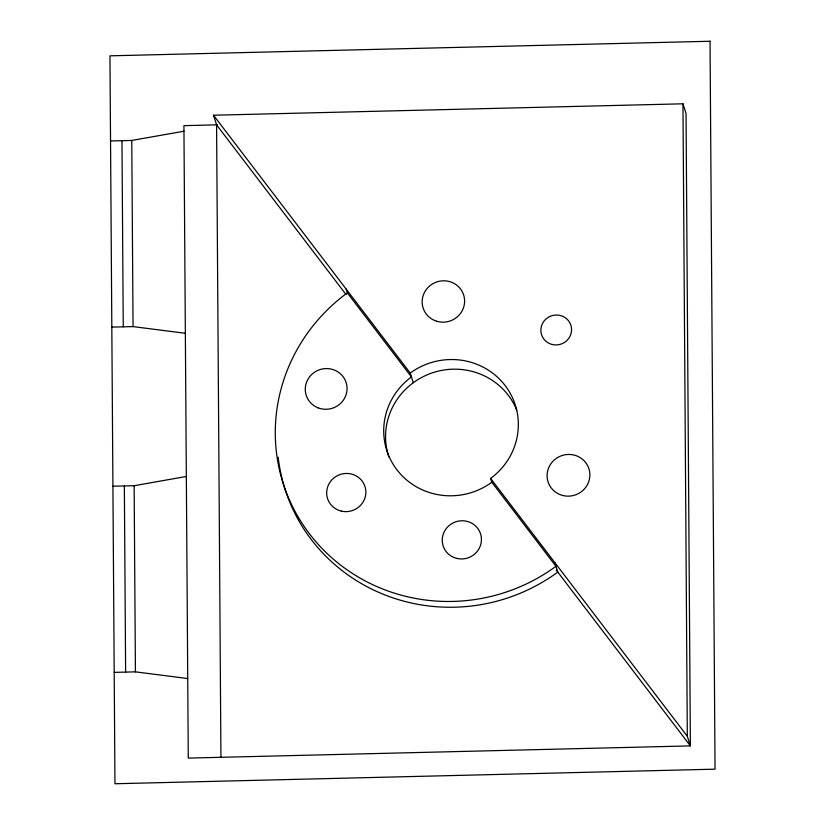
<?xml version="1.0" encoding="UTF-8"?>
<svg xmlns="http://www.w3.org/2000/svg" width="825" height="825" viewBox="0 0 825 825"><rect width="100%" height="100%" fill="white"/><g stroke="black" fill="none" stroke-linecap="round" stroke-linejoin="round"><path stroke-width="1.24" d="M110.54 140.962L131.763 140.446L183.965 131.216M112.912 486.224L134.145 485.708L186.337 476.479M220.935 757.309L216.583 124.853L213.51 115.222L682.966 103.806L686.039 113.448L690.391 745.893L188.275 758.103L183.923 125.648L217.398 124.833M111.818 327.113L133.052 326.597L185.357 333.279M114.201 672.375L135.424 671.859L187.729 678.542M213.51 115.222L410.231 373.075L413.304 382.707M410.231 373.075A68.124 66.01 -17.7 0 1 505.189 385.615A68.124 66.01 -17.7 0 1 490.586 478.407L687.318 736.261L690.391 745.893L556.246 570.075M347.335 292.875L411.458 376.932A68.124 66.01 -17.7 0 0 396.866 469.724A68.124 66.01 -17.7 0 0 491.824 482.254L555.947 566.311A176.859 171.373 -17.7 0 1 309.437 533.775A176.859 171.373 -17.7 0 1 347.335 292.875L346.108 289.018M216.583 124.853L346.057 294.566M554.72 562.464L557.793 572.096A176.859 171.373 -17.7 0 1 278.18 457.236M490.586 478.407L491.824 482.254M682.966 103.806L687.318 736.261M131.763 140.446L133.052 326.597M134.145 485.708L135.424 671.859M121.966 140.683L123.255 326.834M124.348 485.946L125.627 672.097M388.905 457.05A68.124 66.01 -17.7 0 1 430.629 373.447A68.124 66.01 -17.7 0 1 516.79 410.242M710.036 41.25L109.952 55.832L114.964 783.75L715.048 769.168L710.036 41.25M563.083 495.567A21.45 20.79 -17.7 0 0 589.112 469.404A21.45 20.79 -17.7 0 0 553.255 460.927A21.45 20.79 -17.7 0 0 563.083 495.567M436.776 321.265A21.285 20.625 -17.7 0 0 464.155 296.866A21.285 20.625 -17.7 0 0 429.217 286.327A21.285 20.625 -17.7 0 0 436.776 321.265M552.348 344.52A15.397 14.912 -17.7 0 0 571.024 325.741A15.397 14.912 -17.7 0 0 545.294 319.667A15.397 14.912 -17.7 0 0 552.348 344.52M341.323 511.108A19.656 19.037 -17.7 0 0 365.166 487.142A19.656 19.037 -17.7 0 0 332.32 479.377A19.656 19.037 -17.7 0 0 341.323 511.108M456.895 558.422A19.656 19.037 -17.7 0 0 480.738 534.456A19.656 19.037 -17.7 0 0 447.892 526.69A19.656 19.037 -17.7 0 0 456.895 558.422M318.151 407.87A20.965 20.316 -17.7 0 0 346.882 385.894A20.965 20.316 -17.7 0 0 313.438 372.983A20.965 20.316 -17.7 0 0 318.151 407.87"/></g></svg>
